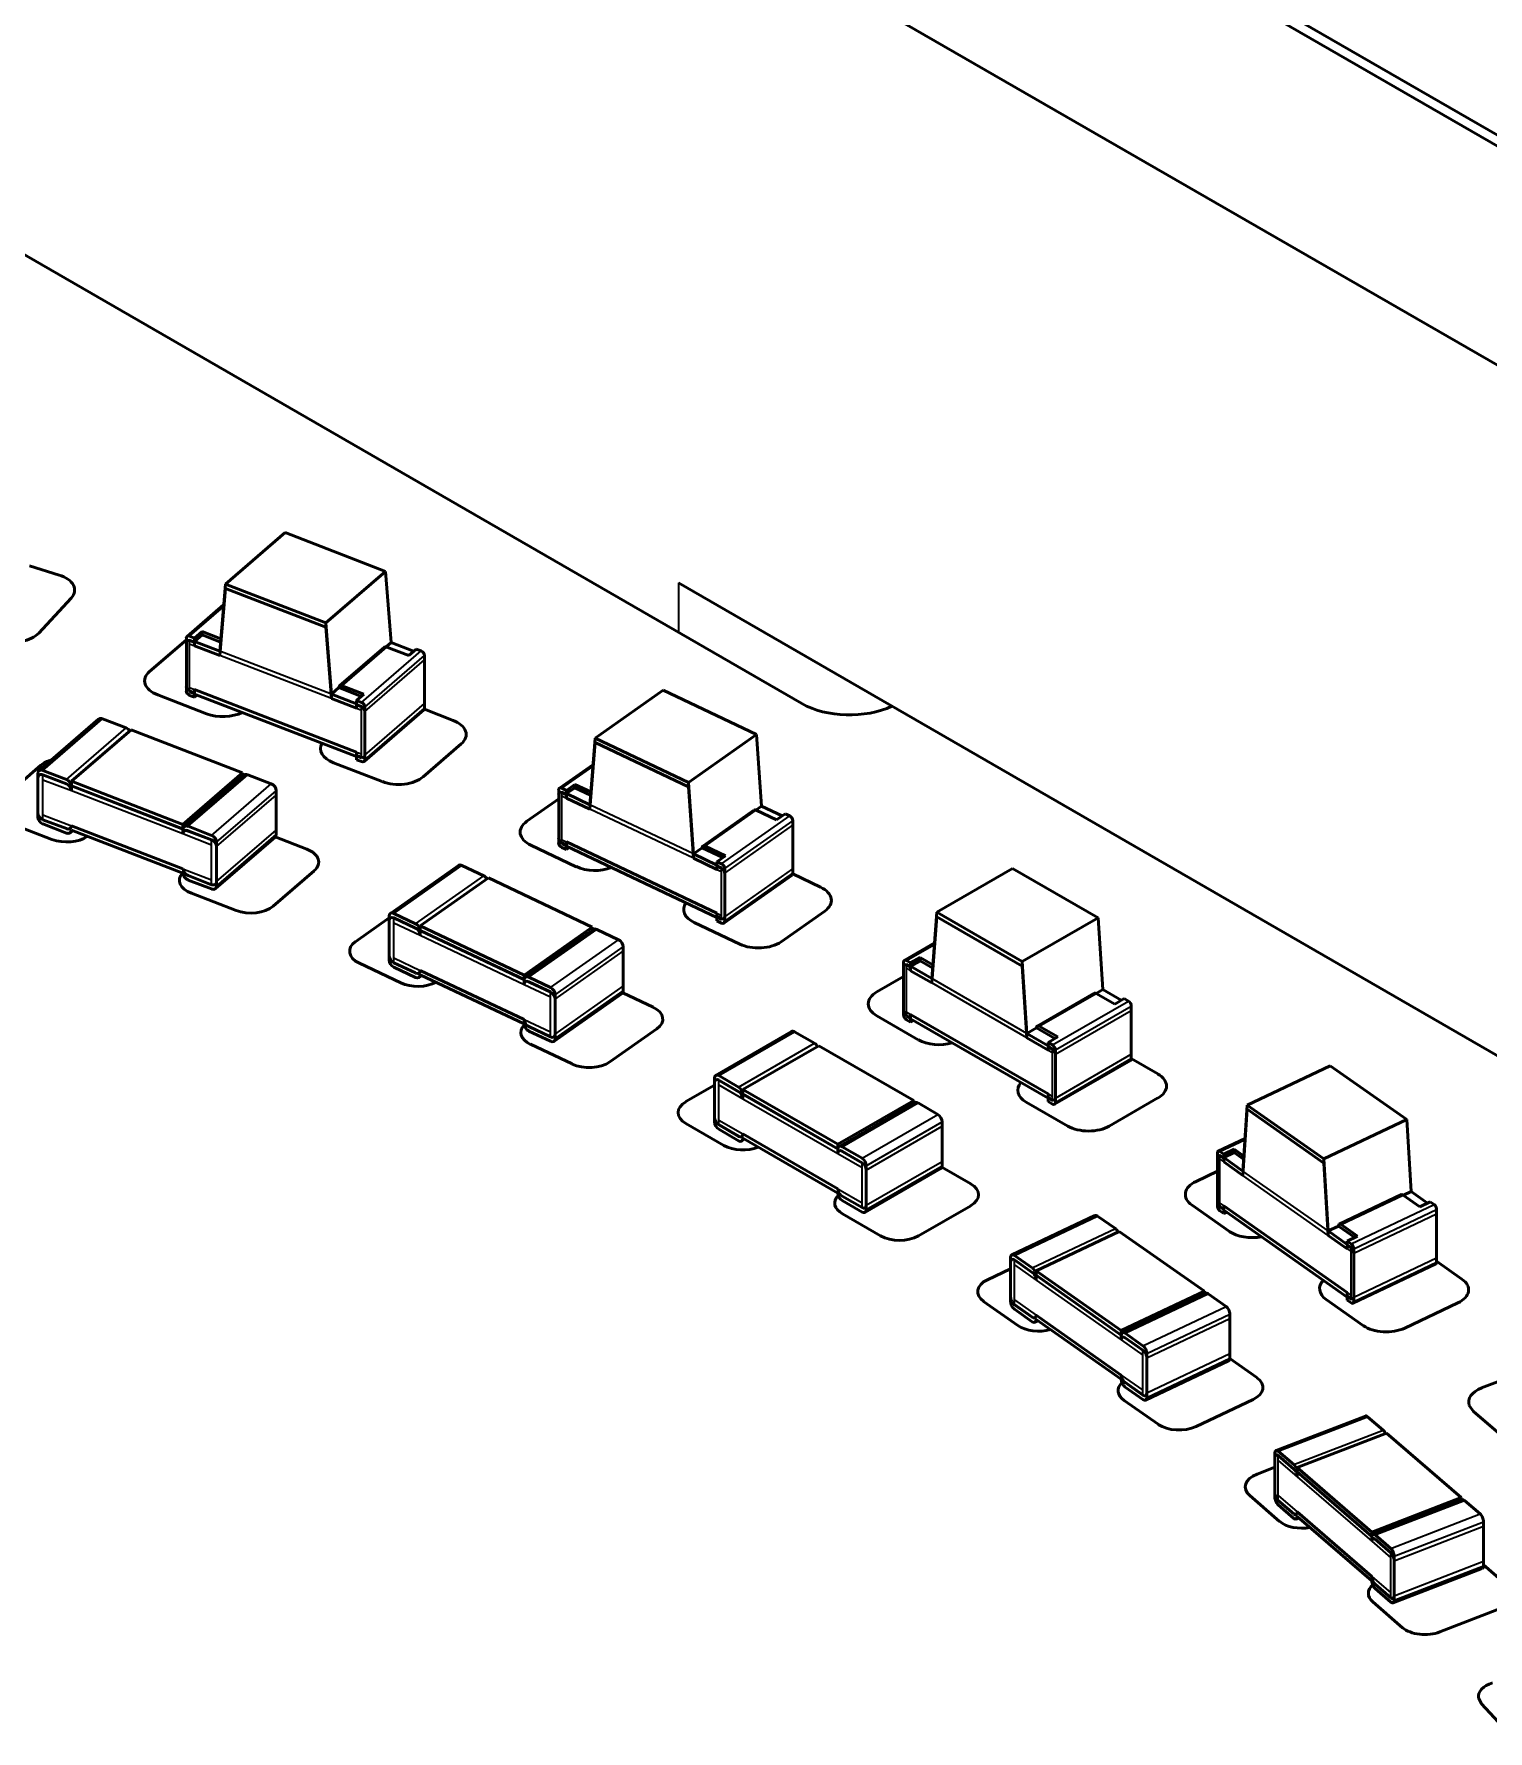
# Model space of a CAD drawing. Header units: inches. Extents: x -24.6 to 49, y -43 to 20.8.
# Drawn here: x 18.739 to 20.018, y 12.952 to 14.445 of the extents above; entities that cross this region are included whole.
import ezdxf

# ---------------------------------------------------------------- set-up
doc = ezdxf.new("R2010")
doc.units = ezdxf.units.IN
doc.header["$MEASUREMENT"] = 0
doc.layers.add('Visible (ANSI)', color=7, linetype='Continuous', lineweight=50)
doc.layers.add('Visible Narrow (ANSI)', color=7, linetype='Continuous', lineweight=35)

msp = doc.modelspace()

# ---------------------------------------------------------------- linework, layer by layer
at = {"layer": 'Visible (ANSI)'}
for p, q in [((18.5128, 15.2302), (21.1018, 13.7354)), ((21.1018, 13.7258), (18.5128, 15.2206)), ((21.1018, 13.5329), (18.5128, 15.0277)), ((18.4896, 14.3901), (19.4147, 13.856)), ((18.9599, 14.0064), (18.9074, 13.961)), ((18.9599, 14.0064), (19.0483, 13.9723)), ((18.7351, 13.9771), (18.7612, 13.969)), ((19.0483, 13.9723), (18.9958, 13.9269)), ((19.0483, 13.9723), (19.0532, 13.9097)), ((18.9025, 13.9022), (18.9074, 13.961)), ((18.9025, 13.8983), (18.9074, 13.9572)), ((18.9074, 13.961), (18.9958, 13.9269)), ((18.9074, 13.9572), (18.9958, 13.9231)), ((19.3062, 13.9621), (20.3084, 13.3834)), ((18.7718, 13.9488), (18.7432, 13.918)), ((18.8737, 13.9151), (18.9059, 13.9429)), ((18.9958, 13.9269), (19.0007, 13.8643)), ((18.9958, 13.9231), (19.0007, 13.8604)), ((18.8408, 13.8843), (18.8731, 13.9122)), ((18.8731, 13.8711), (18.8731, 13.9135)), ((18.8731, 13.8673), (18.8731, 13.9097)), ((18.876, 13.9153), (18.8804, 13.9136)), ((18.876, 13.9114), (18.8804, 13.9097)), ((18.887, 13.9193), (18.8804, 13.9136)), ((18.8804, 13.9107), (18.887, 13.9164)), ((18.8804, 13.9107), (18.8804, 13.9136)), ((18.8804, 13.9107), (18.9025, 13.9022)), ((18.8804, 13.9068), (18.8804, 13.9097)), ((18.8804, 13.9068), (18.9025, 13.8983)), ((18.887, 13.9193), (18.887, 13.9164)), ((18.9034, 13.9129), (18.887, 13.9193)), ((18.887, 13.9164), (18.9032, 13.9101)), ((19.0079, 13.8715), (19.0473, 13.9055)), ((19.0532, 13.9097), (19.0489, 13.9059)), ((19.0496, 13.9057), (19.0688, 13.8984)), ((19.0532, 13.9097), (19.073, 13.902)), ((19.0688, 13.8984), (19.0753, 13.904)), ((19.0753, 13.904), (19.0797, 13.9023)), ((19.0827, 13.8559), (19.0827, 13.8983)), ((19.0827, 13.852), (19.0827, 13.8944)), ((18.8908, 13.847), (18.8479, 13.8636)), ((18.876, 13.8671), (18.8804, 13.8654)), ((18.876, 13.8632), (18.8804, 13.8615)), ((18.8804, 13.8683), (19.0228, 13.8133)), ((18.8804, 13.8654), (18.8804, 13.8683)), ((18.8804, 13.8644), (19.0228, 13.8095)), ((18.8804, 13.8615), (18.8804, 13.8644)), ((18.8827, 13.8635), (18.8804, 13.8615)), ((19.0073, 13.87), (19.0007, 13.8643)), ((19.0007, 13.8643), (19.0228, 13.8558)), ((19.0007, 13.8604), (19.0228, 13.8519)), ((19.0073, 13.87), (19.0271, 13.8623)), ((19.0294, 13.8643), (19.0102, 13.8717)), ((19.0228, 13.8587), (19.0294, 13.8643)), ((19.2926, 13.8677), (19.2327, 13.8255)), ((19.2926, 13.8677), (19.3748, 13.8288)), ((19.0228, 13.8587), (19.0272, 13.857)), ((19.0228, 13.8587), (19.0228, 13.8558)), ((19.0228, 13.8548), (19.0272, 13.8531)), ((19.0228, 13.8548), (19.0228, 13.8519)), ((19.0296, 13.8051), (19.082, 13.8505)), ((19.0302, 13.8105), (19.0302, 13.8529)), ((19.0302, 13.8066), (19.0302, 13.8491)), ((19.0825, 13.851), (19.1079, 13.8412)), ((18.7434, 13.7969), (18.7959, 13.8423)), ((18.7719, 13.7876), (18.8244, 13.8329)), ((18.7994, 13.8426), (18.82, 13.8346)), ((18.8244, 13.8329), (18.9226, 13.795)), ((19.115, 13.8205), (19.0814, 13.7915)), ((19.2281, 13.7669), (19.2327, 13.8255)), ((19.2281, 13.7631), (19.2327, 13.8217)), ((19.2327, 13.8255), (19.3148, 13.7866)), ((19.2327, 13.8217), (19.3148, 13.7827)), ((19.3748, 13.8288), (19.3148, 13.7866)), ((19.3748, 13.8288), (19.3793, 13.7658)), ((18.7089, 13.7705), (18.745, 13.8017)), ((19.0455, 13.7873), (19.0026, 13.8039)), ((19.0228, 13.8133), (19.0228, 13.8104)), ((19.0228, 13.8104), (19.0272, 13.8087)), ((19.0228, 13.8095), (19.0228, 13.8066)), ((19.0228, 13.8066), (19.0272, 13.8049)), ((19.2014, 13.7815), (19.2308, 13.8022)), ((18.7425, 13.7599), (18.7425, 13.7946)), ((18.7425, 13.756), (18.7425, 13.7907)), ((18.7469, 13.7972), (18.7675, 13.7893)), ((18.7469, 13.7934), (18.7675, 13.7854)), ((18.7719, 13.7876), (18.8701, 13.7497)), ((18.7719, 13.7832), (18.7719, 13.7876)), ((18.8701, 13.7497), (18.9226, 13.795)), ((18.8711, 13.7477), (18.9236, 13.793)), ((18.9226, 13.7922), (18.9226, 13.795)), ((18.9271, 13.7933), (18.9477, 13.7854)), ((19.3148, 13.7866), (19.3194, 13.7237)), ((18.7719, 13.7837), (18.8701, 13.7458)), ((18.7719, 13.7794), (18.7719, 13.7837)), ((18.9521, 13.7446), (18.9521, 13.7793)), ((18.9521, 13.7408), (18.9521, 13.7755)), ((19.1727, 13.7524), (19.2007, 13.7721)), ((19.2007, 13.7375), (19.2007, 13.7799)), ((19.2007, 13.7336), (19.2007, 13.7761)), ((19.2034, 13.7815), (19.2075, 13.7796)), ((19.2034, 13.7777), (19.2075, 13.7757)), ((19.215, 13.7848), (19.2075, 13.7796)), ((19.2075, 13.7767), (19.215, 13.7819)), ((19.2075, 13.7767), (19.2075, 13.7796)), ((19.2075, 13.7767), (19.2281, 13.7669)), ((19.2075, 13.7728), (19.2075, 13.7757)), ((19.2075, 13.7728), (19.2281, 13.7631)), ((19.215, 13.7848), (19.215, 13.7819)), ((19.229, 13.7782), (19.215, 13.7848)), ((19.215, 13.7819), (19.2288, 13.7754)), ((19.3148, 13.7827), (19.3194, 13.7198)), ((19.3276, 13.7305), (19.3725, 13.7622)), ((19.3793, 13.7658), (19.3743, 13.7623)), ((19.3746, 13.7622), (19.3924, 13.7537)), ((19.3793, 13.7658), (19.3974, 13.7573)), ((19.3924, 13.7537), (19.3999, 13.759)), ((19.3999, 13.759), (19.404, 13.7571)), ((18.7547, 13.7365), (18.7155, 13.7516)), ((18.7469, 13.7538), (18.7675, 13.7459)), ((18.7469, 13.75), (18.7675, 13.742)), ((18.771, 13.7423), (18.7731, 13.7442)), ((18.7719, 13.7485), (18.8701, 13.7106)), ((18.7719, 13.7447), (18.8701, 13.7068)), ((18.8701, 13.7453), (18.8701, 13.7497)), ((18.8701, 13.7458), (18.8702, 13.7459)), ((18.8701, 13.7415), (18.8701, 13.7458)), ((18.8746, 13.748), (18.8952, 13.74)), ((18.8746, 13.7441), (18.8952, 13.7362)), ((19.4067, 13.7104), (19.4067, 13.7529)), ((19.4067, 13.7066), (19.4067, 13.749)), ((18.8987, 13.6931), (18.9512, 13.7384)), ((18.8996, 13.6993), (18.8996, 13.734)), ((18.8996, 13.6954), (18.8996, 13.7301)), ((18.9513, 13.7386), (18.9791, 13.7278)), ((19.2162, 13.7124), (19.1762, 13.7314)), ((19.2034, 13.7333), (19.2075, 13.7313)), ((19.2034, 13.7294), (19.2075, 13.7275)), ((19.2075, 13.7342), (19.3399, 13.6715)), ((19.2075, 13.7313), (19.2075, 13.7342)), ((19.2075, 13.7304), (19.3399, 13.6677)), ((19.2075, 13.7275), (19.2075, 13.7304)), ((19.21, 13.7292), (19.2075, 13.7275)), ((19.3269, 13.7289), (19.3194, 13.7237)), ((19.3269, 13.7289), (19.345, 13.7204)), ((19.3474, 13.7221), (19.3296, 13.7305)), ((19.0526, 13.6713), (19.1125, 13.7135)), ((19.1156, 13.7135), (19.1347, 13.7044)), ((19.3194, 13.7237), (19.3399, 13.7139)), ((19.3194, 13.7198), (19.3399, 13.7101)), ((19.3399, 13.7168), (19.3474, 13.7221)), ((19.3399, 13.7168), (19.344, 13.7149)), ((19.3399, 13.7168), (19.3399, 13.7139)), ((19.3399, 13.713), (19.344, 13.711)), ((19.3399, 13.713), (19.3399, 13.7101)), ((19.3468, 13.6683), (19.3468, 13.7107)), ((19.6001, 13.7108), (19.5333, 13.6723)), ((19.6001, 13.7108), (19.6753, 13.6674)), ((18.8746, 13.7046), (18.8952, 13.6966)), ((18.8746, 13.7007), (18.8952, 13.6928)), ((18.9856, 13.7089), (18.9495, 13.6777)), ((19.0789, 13.6603), (19.1388, 13.7025)), ((19.1388, 13.7025), (19.2301, 13.6592)), ((19.3461, 13.6628), (19.406, 13.705)), ((19.3468, 13.6644), (19.3468, 13.7068)), ((19.4067, 13.706), (19.4312, 13.6944)), ((18.9168, 13.674), (18.8775, 13.6891)), ((19.0221, 13.6467), (19.0515, 13.6674)), ((19.0515, 13.6342), (19.0515, 13.6689)), ((19.0556, 13.6713), (19.0748, 13.6622)), ((19.0556, 13.6675), (19.0748, 13.6584)), ((19.3399, 13.6715), (19.3399, 13.6686)), ((19.3399, 13.6686), (19.344, 13.6667)), ((19.3399, 13.6677), (19.3399, 13.6648)), ((19.4348, 13.6734), (19.3964, 13.6464)), ((19.5291, 13.6139), (19.5333, 13.6723)), ((19.5291, 13.6101), (19.5333, 13.6684)), ((19.5333, 13.6723), (19.6085, 13.6289)), ((19.5333, 13.6684), (19.6085, 13.625)), ((19.6753, 13.6674), (19.6085, 13.6289)), ((19.6753, 13.6674), (19.6795, 13.6043)), ((19.0515, 13.6304), (19.0515, 13.6651)), ((19.0789, 13.6603), (19.1702, 13.617)), ((19.0789, 13.656), (19.0789, 13.6603)), ((19.0789, 13.6564), (19.1702, 13.6132)), ((19.0789, 13.6521), (19.0789, 13.6564)), ((19.1702, 13.617), (19.2301, 13.6592)), ((19.1712, 13.6151), (19.2312, 13.6573)), ((19.2301, 13.6565), (19.2301, 13.6592)), ((19.2342, 13.6573), (19.2534, 13.6482)), ((19.36, 13.6443), (19.32, 13.6632)), ((19.3399, 13.6648), (19.344, 13.6628)), ((19.2575, 13.6072), (19.2575, 13.6419)), ((19.2575, 13.6033), (19.2575, 13.638)), ((19.5048, 13.63), (19.5314, 13.6453)), ((19.0619, 13.6102), (19.0253, 13.6275)), ((19.0556, 13.6279), (19.0748, 13.6189)), ((19.0556, 13.6241), (19.0748, 13.615)), ((19.0789, 13.6212), (19.1702, 13.578)), ((19.5041, 13.586), (19.5041, 13.6284)), ((19.5041, 13.5821), (19.5041, 13.6245)), ((19.5066, 13.6298), (19.5103, 13.6277)), ((19.5066, 13.626), (19.5103, 13.6238)), ((19.5187, 13.6325), (19.5103, 13.6277)), ((19.5103, 13.6248), (19.5187, 13.6296)), ((19.5103, 13.6248), (19.5103, 13.6277)), ((19.5103, 13.6248), (19.5291, 13.6139)), ((19.5103, 13.6209), (19.5103, 13.6238)), ((19.5103, 13.6209), (19.5291, 13.6101)), ((19.5187, 13.6325), (19.5187, 13.6296)), ((19.53, 13.626), (19.5187, 13.6325)), ((19.5187, 13.6296), (19.5298, 13.6232)), ((19.6085, 13.6289), (19.6126, 13.5657)), ((19.6085, 13.625), (19.6126, 13.5618)), ((19.0778, 13.615), (19.0803, 13.6167)), ((19.0789, 13.6174), (19.1702, 13.5741)), ((19.1702, 13.6127), (19.1702, 13.617)), ((19.1702, 13.6088), (19.1702, 13.6132)), ((19.1702, 13.6132), (19.1702, 13.6132)), ((19.1743, 13.6151), (19.1935, 13.606)), ((19.1743, 13.6112), (19.1935, 13.6022)), ((19.4806, 13.6023), (19.5041, 13.6158)), ((19.1965, 13.5587), (19.2565, 13.6009)), ((19.1976, 13.565), (19.1976, 13.5997)), ((19.1976, 13.5611), (19.1976, 13.5959)), ((19.257, 13.6015), (19.2837, 13.5889)), ((19.6217, 13.5721), (19.6718, 13.6011)), ((19.6795, 13.6043), (19.6736, 13.6009)), ((19.6736, 13.6009), (19.6899, 13.5915)), ((19.6795, 13.6043), (19.6957, 13.5949)), ((19.6899, 13.5915), (19.6983, 13.5963)), ((19.6983, 13.5963), (19.702, 13.5942)), ((19.5171, 13.5601), (19.4806, 13.5812)), ((19.5066, 13.5816), (19.5103, 13.5794)), ((19.5066, 13.5778), (19.5103, 13.5756)), ((19.5103, 13.5823), (19.6314, 13.5124)), ((19.5103, 13.5794), (19.5103, 13.5823)), ((19.5103, 13.5785), (19.6314, 13.5086)), ((19.5103, 13.5756), (19.5103, 13.5785)), ((19.5128, 13.577), (19.5103, 13.5756)), ((19.7045, 13.5474), (19.7045, 13.5898)), ((19.7045, 13.5435), (19.7045, 13.586)), ((19.1743, 13.5717), (19.1935, 13.5626)), ((19.1743, 13.5678), (19.1935, 13.5588)), ((19.287, 13.5697), (19.2458, 13.5407)), ((19.3388, 13.5288), (19.4056, 13.5674)), ((19.4083, 13.5671), (19.4258, 13.557)), ((19.621, 13.5705), (19.6126, 13.5657)), ((19.6126, 13.5657), (19.6314, 13.5549)), ((19.6126, 13.5618), (19.6314, 13.551)), ((19.621, 13.5705), (19.6373, 13.5611)), ((19.6398, 13.5626), (19.6235, 13.572)), ((19.6314, 13.5577), (19.6398, 13.5626)), ((19.2125, 13.5388), (19.176, 13.5561)), ((19.3628, 13.5163), (19.4296, 13.5549)), ((19.4296, 13.5549), (19.5131, 13.5066)), ((19.6314, 13.5577), (19.6352, 13.5556)), ((19.6314, 13.5577), (19.6314, 13.5549)), ((19.6314, 13.5539), (19.6352, 13.5517)), ((19.6314, 13.5539), (19.6314, 13.551)), ((19.6377, 13.5088), (19.6377, 13.5512)), ((19.6377, 13.5049), (19.6377, 13.5474)), ((19.637, 13.5033), (19.7038, 13.5419)), ((19.7045, 13.5435), (19.728, 13.53)), ((19.8795, 13.5373), (19.8065, 13.5027)), ((19.8795, 13.5373), (19.947, 13.4899)), ((19.3127, 13.5057), (19.3377, 13.5201)), ((19.3377, 13.4917), (19.3377, 13.5264)), ((19.3377, 13.4878), (19.3377, 13.5225)), ((19.3415, 13.5286), (19.359, 13.5184)), ((19.3415, 13.5247), (19.359, 13.5146)), ((19.3628, 13.5163), (19.4463, 13.4681)), ((19.3628, 13.5119), (19.3628, 13.5163)), ((19.3628, 13.5124), (19.4463, 13.4642)), ((19.3628, 13.5081), (19.3628, 13.5124)), ((19.4463, 13.4681), (19.5131, 13.5066)), ((19.4474, 13.4662), (19.5142, 13.5047)), ((19.5131, 13.5041), (19.5131, 13.5066)), ((19.5169, 13.5045), (19.5344, 13.4943)), ((19.6487, 13.4842), (19.6121, 13.5052)), ((19.6314, 13.5124), (19.6314, 13.5095)), ((19.6314, 13.5095), (19.6352, 13.5074)), ((19.6314, 13.5086), (19.6314, 13.5057)), ((19.6314, 13.5057), (19.6352, 13.5035)), ((19.728, 13.5089), (19.6852, 13.4842)), ((19.8027, 13.4446), (19.8065, 13.5027)), ((19.8065, 13.5027), (19.8739, 13.4553)), ((19.5381, 13.4531), (19.5381, 13.4878)), ((19.8027, 13.4407), (19.8065, 13.4989)), ((19.8065, 13.4989), (19.8739, 13.4514)), ((19.947, 13.4899), (19.8739, 13.4553)), ((19.947, 13.4899), (19.9507, 13.4265)), ((19.3461, 13.4671), (19.3127, 13.4864)), ((19.3415, 13.4852), (19.359, 13.475)), ((19.3415, 13.4813), (19.359, 13.4712)), ((19.3617, 13.4709), (19.3643, 13.4725)), ((19.3628, 13.4772), (19.4463, 13.429)), ((19.3628, 13.4734), (19.4463, 13.4251)), ((19.5381, 13.4493), (19.5381, 13.484)), ((19.781, 13.462), (19.8046, 13.4732)), ((19.4463, 13.4637), (19.4463, 13.4681)), ((19.4463, 13.4599), (19.4463, 13.4642)), ((19.4463, 13.4642), (19.4463, 13.4642)), ((19.45, 13.4659), (19.4676, 13.4558)), ((19.45, 13.462), (19.4676, 13.4519)), ((19.7803, 13.418), (19.7803, 13.4604)), ((19.7803, 13.4141), (19.7803, 13.4566)), ((19.7825, 13.4617), (19.7859, 13.4594)), ((19.7825, 13.4579), (19.7859, 13.4555)), ((19.795, 13.4637), (19.7859, 13.4594)), ((19.7859, 13.4565), (19.795, 13.4608)), ((19.7859, 13.4565), (19.7859, 13.4594)), ((19.795, 13.4637), (19.795, 13.4608)), ((19.8036, 13.4577), (19.795, 13.4637)), ((19.795, 13.4608), (19.8034, 13.4549)), ((19.4702, 13.4082), (19.537, 13.4468)), ((19.4713, 13.4145), (19.4713, 13.4493)), ((19.4713, 13.4107), (19.4713, 13.4454)), ((19.5379, 13.4479), (19.5632, 13.4333)), ((19.7616, 13.4355), (19.7803, 13.4444)), ((19.7859, 13.4565), (19.8027, 13.4446)), ((19.7859, 13.4526), (19.7859, 13.4555)), ((19.7859, 13.4526), (19.8027, 13.4407)), ((19.8739, 13.4553), (19.8777, 13.3919)), ((19.8739, 13.4514), (19.8777, 13.388)), ((19.45, 13.4225), (19.4676, 13.4124)), ((19.45, 13.4186), (19.4676, 13.4085)), ((19.5632, 13.4141), (19.5173, 13.3875)), ((19.7908, 13.3915), (19.758, 13.4145)), ((19.7825, 13.4135), (19.7859, 13.4111)), ((19.7859, 13.414), (19.8945, 13.3376)), ((19.7859, 13.4111), (19.7859, 13.414)), ((19.8875, 13.3978), (19.9423, 13.4238)), ((19.9438, 13.4235), (19.9584, 13.4132)), ((19.9507, 13.4265), (19.944, 13.4233)), ((19.9507, 13.4265), (19.9651, 13.4164)), ((19.9584, 13.4132), (19.9676, 13.4175)), ((19.9676, 13.4175), (19.9709, 13.4152)), ((19.4839, 13.3875), (19.4505, 13.4068)), ((19.5994, 13.3708), (19.6725, 13.4054)), ((19.6747, 13.4049), (19.6905, 13.3939)), ((19.7825, 13.4097), (19.7859, 13.4073)), ((19.7859, 13.4102), (19.8945, 13.3337)), ((19.7859, 13.4073), (19.7859, 13.4102)), ((19.7883, 13.4084), (19.7859, 13.4073)), ((19.9037, 13.3873), (19.8891, 13.3975)), ((19.9732, 13.3683), (19.9732, 13.4107)), ((19.9732, 13.3644), (19.9732, 13.4068)), ((19.6208, 13.3569), (19.6939, 13.3915)), ((19.6939, 13.3915), (19.7688, 13.3388)), ((19.8868, 13.3962), (19.8777, 13.3919)), ((19.8777, 13.3919), (19.8945, 13.38)), ((19.8777, 13.388), (19.8945, 13.3762)), ((19.8868, 13.3962), (19.9012, 13.3861)), ((19.8945, 13.3829), (19.9037, 13.3873)), ((19.8945, 13.3829), (19.8979, 13.3806)), ((19.8945, 13.3829), (19.8945, 13.38)), ((19.5983, 13.3336), (19.5983, 13.3684)), ((19.6017, 13.3703), (19.6174, 13.3593)), ((19.8945, 13.3791), (19.8979, 13.3767)), ((19.8945, 13.3791), (19.8945, 13.3762)), ((19.9002, 13.3336), (19.9002, 13.3761)), ((19.9002, 13.3298), (19.9002, 13.3722)), ((19.5779, 13.3489), (19.5983, 13.3586)), ((19.5983, 13.3298), (19.5983, 13.3645)), ((19.6017, 13.3665), (19.6174, 13.3554)), ((19.6208, 13.3569), (19.6957, 13.3042)), ((19.6208, 13.3525), (19.6208, 13.3569)), ((19.6208, 13.353), (19.6957, 13.3003)), ((19.6208, 13.3487), (19.6208, 13.353)), ((19.8994, 13.3282), (19.9725, 13.3628)), ((19.9732, 13.3652), (19.9955, 13.3495)), ((19.6957, 13.3042), (19.7688, 13.3388)), ((19.7688, 13.3363), (19.7688, 13.3388)), ((19.8945, 13.3376), (19.8945, 13.3347)), ((19.6046, 13.3086), (19.5746, 13.3297)), ((19.6017, 13.3269), (19.6174, 13.3159)), ((19.6017, 13.3231), (19.6174, 13.312)), ((19.6968, 13.3023), (19.7699, 13.3369)), ((19.7722, 13.3364), (19.7879, 13.3253)), ((19.9088, 13.3084), (19.876, 13.3315)), ((19.8945, 13.3347), (19.8979, 13.3323)), ((19.8945, 13.3337), (19.8945, 13.3309)), ((19.8945, 13.3309), (19.8979, 13.3285)), ((19.9919, 13.3285), (19.9451, 13.3064)), ((19.6197, 13.3115), (19.6224, 13.3128)), ((19.6208, 13.3178), (19.6957, 13.2651)), ((19.6208, 13.314), (19.6957, 13.2613)), ((19.7913, 13.2839), (19.7913, 13.3186)), ((19.7913, 13.28), (19.7913, 13.3148)), ((19.6957, 13.2998), (19.6957, 13.3042)), ((19.6957, 13.296), (19.6957, 13.3003)), ((19.6957, 13.3003), (19.6958, 13.3003)), ((19.6991, 13.3018), (19.7148, 13.2907)), ((19.6991, 13.2979), (19.7148, 13.2869)), ((19.7171, 13.243), (19.7902, 13.2776)), ((19.7182, 13.2493), (19.7182, 13.284)), ((19.7182, 13.2454), (19.7182, 13.2802)), ((19.7912, 13.2795), (19.815, 13.2628)), ((19.6991, 13.2584), (19.7148, 13.2473)), ((19.6991, 13.2545), (19.7148, 13.2435)), ((20.0128, 13.2537), (20.0266, 13.259)), ((19.7282, 13.2217), (19.6983, 13.2427)), ((19.8117, 13.2436), (19.7615, 13.2198)), ((20.0057, 13.233), (20.0019, 13.2383)), ((20.0344, 13.2082), (20.0057, 13.233)), ((19.8319, 13.1987), (19.9105, 13.229)), ((19.9124, 13.2284), (19.9262, 13.2165)), ((19.8506, 13.1836), (19.9291, 13.214)), ((19.9291, 13.214), (19.9947, 13.1573)), ((19.8309, 13.1616), (19.8309, 13.1963)), ((19.8309, 13.1577), (19.8309, 13.1925)), ((19.8338, 13.1981), (19.8476, 13.1862)), ((19.8338, 13.1942), (19.8476, 13.1823)), ((19.8153, 13.1779), (19.8309, 13.1839)), ((19.8506, 13.1836), (19.9162, 13.1269)), ((19.8506, 13.1793), (19.8506, 13.1836)), ((19.8506, 13.1798), (19.9162, 13.1231)), ((19.8506, 13.1754), (19.8506, 13.1798)), ((19.835, 13.1363), (19.8087, 13.159)), ((19.8338, 13.1547), (19.8476, 13.1428)), ((19.8338, 13.1509), (19.8476, 13.1389)), ((19.8506, 13.1446), (19.9162, 13.0879)), ((19.9162, 13.1269), (19.9947, 13.1573)), ((19.9172, 13.125), (19.9958, 13.1553)), ((19.9947, 13.1549), (19.9947, 13.1573)), ((19.9977, 13.1547), (20.0115, 13.1428)), ((19.8495, 13.1383), (19.8522, 13.1393)), ((19.8506, 13.1407), (19.9162, 13.084)), ((20.0144, 13.1012), (20.0144, 13.1359)), ((20.0144, 13.0973), (20.0144, 13.132)), ((19.9162, 13.1226), (19.9162, 13.1269)), ((19.9162, 13.1188), (19.9162, 13.1231)), ((19.9162, 13.1231), (19.9162, 13.1231)), ((19.9191, 13.1244), (19.9329, 13.1125)), ((19.9191, 13.1205), (19.9329, 13.1086)), ((19.9359, 13.0709), (19.9359, 13.1056)), ((19.9359, 13.067), (19.9359, 13.1017)), ((19.9348, 13.0646), (20.0134, 13.0949)), ((20.0144, 13.0979), (20.0366, 13.0787)), ((19.9191, 13.081), (19.9329, 13.0691)), ((19.9191, 13.0771), (19.9329, 13.0652)), ((19.9433, 13.0427), (19.917, 13.0654)), ((20.03, 13.0598), (19.976, 13.039)), ((20.0127, 12.9758), (20.0101, 12.9809)), ((20.035, 12.9518), (20.0127, 12.9758))]:
    msp.add_line(p, q, dxfattribs=at)
for centre, major_axis, ratio, start_param, end_param in [((18.749, 13.9559), (0.0258, 0), 0.57735, 5.792311, 7.363116), ((18.7205, 13.925), (-0.0258, 0), 0.57735, 1.07992, 2.650722), ((18.876, 13.9124), (-0.00232, 0.00268), 0.678892, 5.378346, 6.949143), ((18.876, 13.9085), (-0.00232, 0.00268), 0.678892, 5.378346, 6.949143), ((19.0496, 13.9028), (-0.00232, 0.00268), 0.678892, 5.378346, 6.283185), ((19.0797, 13.8994), (-0.00232, 0.00268), 0.678892, 3.80755, 5.378346), ((18.8622, 13.876), (-0.0258, 0), 0.57735, 5.694129, 7.26494), ((18.876, 13.87), (0.00232, -0.00268), 0.678892, 3.80755, 5.378346), ((18.876, 13.8661), (0.00232, -0.00268), 0.678892, 3.80755, 5.378346), ((19.0102, 13.8688), (-0.00232, 0.00268), 0.678892, 5.378346, 6.949143), ((18.9052, 13.8594), (-0.0258, 0), 0.57735, 0.98174, 2.295756), ((19.0272, 13.8541), (-0.00232, 0.00268), 0.678892, 3.80755, 5.378346), ((19.0272, 13.8502), (-0.00232, 0.00268), 0.678892, 3.80755, 5.378346), ((19.0797, 13.8531), (0.00232, -0.00268), 0.678892, 0, 0.665957), ((19.4565, 13.8801), (0.0591, 0), 0.57735, 3.926993, 5.397656), ((18.7994, 13.8383), (-0.00347, 0.00402), 0.678892, 5.378346, 6.283185), ((18.82, 13.8303), (-0.00347, 0.00402), 0.678892, 4.543068, 5.378346), ((19.0935, 13.8288), (0.0258, 0), 0.57735, 5.694129, 7.26494), ((19.0169, 13.8163), (-0.0258, 0), 0.57735, 5.950933, 7.26494), ((18.7647, 13.7941), (0.0236, 0), 0.57735, 2.019164, 2.552535), ((19.0272, 13.8116), (0.00232, -0.00268), 0.678892, 5.378346, 6.949143), ((19.0272, 13.8078), (0.00232, -0.00268), 0.678892, 5.378346, 6.949143), ((18.7469, 13.7929), (-0.00347, 0.00402), 0.678892, 5.378346, 6.949143), ((18.7469, 13.789), (-0.00347, 0.00402), 0.678892, 5.378346, 6.949143), ((18.7675, 13.7849), (-0.00347, 0.00402), 0.678892, 3.80755, 5.378346), ((18.7675, 13.7811), (-0.00347, 0.00402), 0.678892, 3.80755, 5.378346), ((18.9271, 13.789), (-0.00347, 0.00402), 0.678892, 5.378346, 6.283185), ((18.9477, 13.781), (-0.00347, 0.00402), 0.678892, 3.80755, 5.378346), ((19.0599, 13.7997), (-0.0258, 0), 0.57735, 0.98174, 2.552556), ((19.2034, 13.7786), (-0.00204, 0.0029), 0.63116, 5.443637, 7.014433), ((19.2034, 13.7748), (-0.00204, 0.0029), 0.63116, 5.443637, 7.014433), ((18.7469, 13.7582), (0.00347, -0.00402), 0.678892, 3.80755, 5.378346), ((18.7469, 13.7543), (0.00347, -0.00402), 0.678892, 3.80755, 5.378346), ((19.3746, 13.7593), (-0.00204, 0.0029), 0.63116, 5.443637, 6.283185), ((19.404, 13.7542), (-0.00204, 0.0029), 0.63116, 3.872841, 5.443637), ((18.7675, 13.7502), (0.00347, -0.00402), 0.678892, 5.378346, 6.949143), ((18.7675, 13.7464), (0.00347, -0.00402), 0.678892, 5.378346, 6.949143), ((18.8746, 13.7436), (-0.00347, 0.00402), 0.678892, 5.378346, 6.949143), ((18.8746, 13.7398), (-0.00347, 0.00402), 0.678892, 5.378346, 6.949143), ((18.9477, 13.7425), (0.00347, -0.00402), 0.678892, 0, 0.665957), ((19.1926, 13.7429), (-0.0258, 0), 0.57735, 5.595951, 7.166768), ((18.7679, 13.7478), (-0.0236, 0), 0.57735, 0.981756, 2.456536), ((18.8952, 13.7357), (-0.00347, 0.00402), 0.678892, 3.80755, 5.378346), ((18.8952, 13.7318), (-0.00347, 0.00402), 0.678892, 3.80755, 5.378346), ((18.966, 13.7165), (0.0236, 0), 0.57735, 5.694135, 7.264934), ((19.2034, 13.7362), (0.00204, -0.0029), 0.63116, 3.872841, 5.443637), ((19.2034, 13.7323), (0.00204, -0.0029), 0.63116, 3.872841, 5.443637), ((19.3296, 13.7276), (-0.00204, 0.0029), 0.63116, 5.443637, 7.014433), ((18.8746, 13.7089), (0.00347, -0.00402), 0.678892, 3.80755, 5.378346), ((19.1156, 13.7092), (-0.00306, 0.00435), 0.63116, 5.443637, 6.283185), ((19.2326, 13.724), (-0.0258, 0), 0.57735, 0.883562, 2.168152), ((19.344, 13.712), (-0.00204, 0.0029), 0.63116, 3.872841, 5.443637), ((19.344, 13.7081), (-0.00204, 0.0029), 0.63116, 3.872841, 5.443637), ((18.8906, 13.7004), (-0.0236, 0), 0.57735, 5.790141, 7.264934), ((18.8746, 13.7051), (0.00347, -0.00402), 0.678892, 3.80755, 5.378346), ((18.8952, 13.701), (0.00347, -0.00402), 0.678892, 5.378346, 6.949143), ((19.1347, 13.7001), (-0.00306, 0.00435), 0.63116, 4.635772, 5.443637), ((19.404, 13.7079), (0.00204, -0.0029), 0.63116, 0, 0.731248), ((18.8952, 13.6971), (0.00347, -0.00402), 0.678892, 5.378346, 6.949143), ((19.3364, 13.6748), (-0.0258, 0), 0.57735, 5.882172, 7.166768), ((19.4148, 13.6828), (0.0258, 0), 0.57735, 5.595951, 7.166768), ((18.9299, 13.6853), (-0.0236, 0), 0.57735, 0.981756, 2.552535), ((19.0556, 13.667), (-0.00306, 0.00435), 0.63116, 5.443637, 7.014433), ((19.0556, 13.6631), (-0.00306, 0.00435), 0.63116, 5.443637, 7.014433), ((19.344, 13.6696), (0.00204, -0.0029), 0.63116, 5.443637, 7.014433), ((19.0748, 13.6579), (-0.00306, 0.00435), 0.63116, 3.872841, 5.443637), ((19.0748, 13.6541), (-0.00306, 0.00435), 0.63116, 3.872841, 5.443637), ((19.2342, 13.6529), (-0.00306, 0.00435), 0.63116, 5.443637, 6.283185), ((19.344, 13.6657), (0.00204, -0.0029), 0.63116, 5.443637, 7.014433), ((19.0403, 13.638), (-0.0236, 0), 0.57735, 5.595964, 7.166757), ((19.2534, 13.6438), (-0.00306, 0.00435), 0.63116, 3.872841, 5.443637), ((19.3764, 13.6558), (-0.0258, 0), 0.57735, 0.883562, 2.454379), ((19.0556, 13.6323), (0.00306, -0.00435), 0.63116, 3.872841, 5.443637), ((19.0556, 13.6284), (0.00306, -0.00435), 0.63116, 3.872841, 5.443637), ((19.0748, 13.6232), (0.00306, -0.00435), 0.63116, 5.443637, 7.014433), ((19.5066, 13.6269), (-0.00177, 0.00307), 0.57735, 5.497787, 7.068583), ((19.5066, 13.6231), (-0.00177, 0.00307), 0.57735, 5.497787, 7.068583), ((19.0768, 13.6207), (-0.0236, 0), 0.57735, 0.883578, 2.320905), ((19.0748, 13.6193), (0.00306, -0.00435), 0.63116, 5.443637, 7.014433), ((19.1743, 13.6108), (-0.00306, 0.00435), 0.63116, 5.443637, 7.014433), ((19.1743, 13.6069), (-0.00306, 0.00435), 0.63116, 5.443637, 7.014433), ((19.1935, 13.6017), (-0.00306, 0.00435), 0.63116, 3.872841, 5.443637), ((19.1935, 13.5978), (-0.00306, 0.00435), 0.63116, 3.872841, 5.443637), ((19.2534, 13.6053), (0.00306, -0.00435), 0.63116, 0, 0.731248), ((19.4989, 13.5917), (-0.0258, 0), 0.57735, 5.497781, 7.06859), ((19.6736, 13.598), (-0.00177, 0.00307), 0.57735, 5.497787, 6.283185), ((19.702, 13.5913), (-0.00177, 0.00307), 0.57735, 3.926991, 5.497787), ((19.1743, 13.576), (0.00306, -0.00435), 0.63116, 3.872841, 5.443637), ((19.2687, 13.5783), (0.0236, 0), 0.57735, 5.595964, 7.166757), ((19.5066, 13.5845), (0.00177, -0.00307), 0.57735, 3.926991, 5.497787), ((19.5066, 13.5807), (0.00177, -0.00307), 0.57735, 3.926991, 5.497787), ((19.191, 13.5666), (-0.0236, 0), 0.57735, 5.779924, 7.166757), ((19.1743, 13.5722), (0.00306, -0.00435), 0.63116, 3.872841, 5.443637), ((19.1935, 13.567), (0.00306, -0.00435), 0.63116, 5.443637, 7.014433), ((19.1935, 13.5631), (0.00306, -0.00435), 0.63116, 5.443637, 7.014433), ((19.4083, 13.5628), (-0.00266, 0.0046), 0.57735, 5.497787, 6.283185), ((19.6235, 13.5691), (-0.00177, 0.00307), 0.57735, 5.497787, 7.068583), ((19.4258, 13.5527), (-0.00266, 0.0046), 0.57735, 4.712389, 5.497787), ((19.5354, 13.5706), (-0.0258, 0), 0.57735, 0.785392, 2.036495), ((19.6352, 13.5527), (-0.00177, 0.00307), 0.57735, 3.926991, 5.497787), ((19.6352, 13.5488), (-0.00177, 0.00307), 0.57735, 3.926991, 5.497787), ((19.2275, 13.5493), (-0.0236, 0), 0.57735, 0.883578, 2.454359), ((19.702, 13.545), (0.00177, -0.00307), 0.57735, 0, 0.785398), ((19.3415, 13.5242), (-0.00266, 0.0046), 0.57735, 5.497787, 7.068583), ((19.3415, 13.5204), (-0.00266, 0.0046), 0.57735, 5.497787, 7.068583), ((19.359, 13.5141), (-0.00266, 0.0046), 0.57735, 3.926991, 5.497787), ((19.6304, 13.5158), (-0.0258, 0), 0.57735, 5.817487, 7.06859), ((19.7097, 13.5194), (0.0258, 0), 0.57735, 5.497781, 7.06859), ((19.3294, 13.496), (-0.0236, 0), 0.57735, 5.497793, 7.068577), ((19.359, 13.5102), (-0.00266, 0.0046), 0.57735, 3.926991, 5.497787), ((19.5169, 13.5001), (-0.00266, 0.0046), 0.57735, 5.497787, 6.283185), ((19.6352, 13.5103), (0.00177, -0.00307), 0.57735, 5.497787, 7.068583), ((19.6352, 13.5064), (0.00177, -0.00307), 0.57735, 5.497787, 7.068583), ((19.3415, 13.4895), (0.00266, -0.0046), 0.57735, 3.926991, 5.497787), ((19.3415, 13.4857), (0.00266, -0.0046), 0.57735, 3.926991, 5.497787), ((19.5344, 13.49), (-0.00266, 0.0046), 0.57735, 3.926991, 5.497787), ((19.359, 13.4794), (0.00266, -0.0046), 0.57735, 5.497787, 7.068583), ((19.359, 13.4755), (0.00266, -0.0046), 0.57735, 5.497787, 7.068583), ((19.6669, 13.4947), (-0.0258, 0), 0.57735, 0.785392, 2.356201), ((19.3628, 13.4767), (-0.0236, 0), 0.57735, 0.785404, 2.180284), ((19.45, 13.4615), (-0.00266, 0.0046), 0.57735, 5.497787, 7.068583), ((19.45, 13.4577), (-0.00266, 0.0046), 0.57735, 5.497787, 7.068583), ((19.7825, 13.4588), (-0.00152, 0.0032), 0.51798, 5.542284, 7.11308), ((19.7825, 13.455), (-0.00152, 0.0032), 0.51798, 5.542284, 7.11308), ((19.4676, 13.4514), (-0.00266, 0.0046), 0.57735, 3.926991, 5.497787), ((19.4676, 13.4476), (-0.00266, 0.0046), 0.57735, 3.926991, 5.497787), ((19.5344, 13.4514), (0.00266, -0.0046), 0.57735, 0, 0.785398), ((19.45, 13.4268), (0.00266, -0.0046), 0.57735, 3.926991, 5.497787), ((19.5465, 13.4237), (0.0236, 0), 0.57735, 5.497793, 7.068577), ((19.7779, 13.424), (-0.0258, 0), 0.57735, 5.399603, 6.97042), ((19.4672, 13.4165), (-0.0236, 0), 0.57735, 5.767748, 7.068577), ((19.45, 13.423), (0.00266, -0.0046), 0.57735, 3.926991, 5.497787), ((19.4676, 13.4167), (0.00266, -0.0046), 0.57735, 5.497787, 7.068583), ((19.7825, 13.4164), (0.00152, -0.0032), 0.51798, 3.971487, 5.542284), ((19.7825, 13.4125), (0.00152, -0.0032), 0.51798, 3.971487, 5.542284), ((19.9438, 13.4206), (-0.00152, 0.0032), 0.51798, 5.542284, 6.283185), ((19.9709, 13.4123), (-0.00152, 0.0032), 0.51798, 3.971487, 5.542284), ((19.4676, 13.4128), (0.00266, -0.0046), 0.57735, 5.497787, 7.068583), ((19.6747, 13.4006), (-0.00228, 0.0048), 0.51798, 5.542284, 6.283185), ((19.8891, 13.3946), (-0.00152, 0.0032), 0.51798, 5.542284, 7.11308), ((19.5006, 13.3972), (-0.0236, 0), 0.57735, 0.785404, 2.356188), ((19.6905, 13.3895), (-0.00228, 0.0048), 0.51798, 4.775337, 5.542284), ((19.8107, 13.4009), (-0.0258, 0), 0.57735, 0.687214, 1.900949), ((19.6017, 13.366), (-0.00228, 0.0048), 0.51798, 5.542284, 7.11308), ((19.6017, 13.3621), (-0.00228, 0.0048), 0.51798, 5.542284, 7.11308), ((19.8979, 13.3777), (-0.00152, 0.0032), 0.51798, 3.971487, 5.542284), ((19.8979, 13.3738), (-0.00152, 0.0032), 0.51798, 3.971487, 5.542284), ((19.6174, 13.3549), (-0.00228, 0.0048), 0.51798, 3.971487, 5.542284), ((19.6174, 13.3511), (-0.00228, 0.0048), 0.51798, 3.971487, 5.542284), ((19.9709, 13.366), (0.00152, -0.0032), 0.51798, 0, 0.829895), ((19.5929, 13.3384), (-0.0236, 0), 0.57735, 5.399622, 6.970403), ((19.7722, 13.3321), (-0.00228, 0.0048), 0.51798, 5.542284, 6.283185), ((19.896, 13.341), (-0.0258, 0), 0.57735, 5.75669, 6.97042), ((19.9755, 13.3401), (0.0258, 0), 0.57735, 5.399603, 6.97042), ((19.6017, 13.3313), (0.00228, -0.0048), 0.51798, 3.971487, 5.542284), ((19.6017, 13.3274), (0.00228, -0.0048), 0.51798, 3.971487, 5.542284), ((19.7879, 13.321), (-0.00228, 0.0048), 0.51798, 3.971487, 5.542284), ((19.8979, 13.3352), (0.00152, -0.0032), 0.51798, 5.542284, 7.11308), ((19.8979, 13.3314), (0.00152, -0.0032), 0.51798, 5.542284, 7.11308), ((19.6229, 13.3173), (-0.0236, 0), 0.57735, 0.687224, 2.034899), ((19.6174, 13.3202), (0.00228, -0.0048), 0.51798, 5.542284, 7.11308), ((19.6174, 13.3163), (0.00228, -0.0048), 0.51798, 5.542284, 7.11308), ((19.9287, 13.3179), (-0.0258, 0), 0.57735, 0.687214, 2.258031), ((19.6991, 13.2975), (-0.00228, 0.0048), 0.51798, 5.542284, 7.11308), ((19.6991, 13.2936), (-0.00228, 0.0048), 0.51798, 5.542284, 7.11308), ((19.7148, 13.2864), (-0.00228, 0.0048), 0.51798, 3.971487, 5.542284), ((19.7148, 13.2825), (-0.00228, 0.0048), 0.51798, 3.971487, 5.542284), ((19.7879, 13.2824), (0.00228, -0.0048), 0.51798, 0, 0.829895), ((19.6991, 13.2627), (0.00228, -0.0048), 0.51798, 3.971487, 5.542284), ((19.7967, 13.2541), (0.0236, 0), 0.57735, 5.399622, 6.970403), ((19.7165, 13.2514), (-0.0236, 0), 0.57735, 5.739282, 6.970403), ((19.6991, 13.2589), (0.00228, -0.0048), 0.51798, 3.971487, 5.542284), ((19.7148, 13.2517), (0.00228, -0.0048), 0.51798, 5.542284, 7.11308), ((20.0272, 13.2413), (-0.0258, 0), 0.57735, 5.301424, 6.47954), ((19.7148, 13.2478), (0.00228, -0.0048), 0.51798, 5.542284, 7.11308), ((19.7465, 13.2303), (-0.0236, 0), 0.57735, 0.687224, 2.258018), ((19.9124, 13.2241), (-0.00191, 0.00496), 0.453621, 5.578442, 6.283185), ((19.9262, 13.2122), (-0.00191, 0.00496), 0.453621, 4.826576, 5.578442), ((19.8338, 13.1938), (-0.00191, 0.00496), 0.453621, 5.578442, 7.149238), ((19.8338, 13.1899), (-0.00191, 0.00496), 0.453621, 5.578442, 7.149238), ((19.8284, 13.1666), (-0.0236, 0), 0.57735, 5.301447, 6.872225), ((19.8476, 13.1819), (-0.00191, 0.00496), 0.453621, 4.007645, 5.578442), ((19.8476, 13.178), (-0.00191, 0.00496), 0.453621, 4.007645, 5.578442), ((19.8338, 13.159), (0.00191, -0.00496), 0.453621, 4.007645, 5.578442), ((19.8338, 13.1552), (0.00191, -0.00496), 0.453621, 4.007645, 5.578442), ((19.8476, 13.1471), (0.00191, -0.00496), 0.453621, 5.578442, 7.149238), ((19.9977, 13.1504), (-0.00191, 0.00496), 0.453621, 5.578442, 6.283185), ((19.8546, 13.1439), (-0.0236, 0), 0.57735, 0.589048, 1.884958), ((19.8476, 13.1433), (0.00191, -0.00496), 0.453621, 5.578442, 7.149238), ((20.0115, 13.1385), (-0.00191, 0.00496), 0.453621, 4.007645, 5.578442), ((19.9191, 13.1201), (-0.00191, 0.00496), 0.453621, 5.578442, 7.149238), ((19.9191, 13.1162), (-0.00191, 0.00496), 0.453621, 5.578442, 7.149238), ((19.9329, 13.1081), (-0.00191, 0.00496), 0.453621, 4.007645, 5.578442), ((19.9329, 13.1043), (-0.00191, 0.00496), 0.453621, 4.007645, 5.578442), ((19.9191, 13.0853), (0.00191, -0.00496), 0.453621, 4.007645, 5.578442), ((19.9191, 13.0815), (0.00191, -0.00496), 0.453621, 4.007645, 5.578442), ((20.0115, 13.0999), (0.00191, -0.00496), 0.453621, 0, 0.866053), ((19.9367, 13.073), (-0.0236, 0), 0.57735, 5.700986, 6.872225), ((19.9329, 13.0734), (0.00191, -0.00496), 0.453621, 5.578442, 7.149238), ((19.9329, 13.0696), (0.00191, -0.00496), 0.453621, 5.578442, 7.149238), ((19.9629, 13.0503), (-0.0236, 0), 0.57735, 0.589048, 2.159846), ((20.0336, 12.9822), (-0.0236, 0), 0.57735, 5.203262, 6.381358)]:
    msp.add_ellipse(centre, major_axis=major_axis, ratio=ratio, start_param=start_param, end_param=end_param, dxfattribs=at)
at = {"layer": 'Visible Narrow (ANSI)'}
for p, q in [((19.3062, 13.9621), (19.3062, 13.9187)), ((18.876, 13.9153), (18.9058, 13.941)), ((18.876, 13.9124), (18.8804, 13.9107)), ((18.876, 13.87), (18.876, 13.9124)), ((18.876, 13.9085), (18.8804, 13.9068)), ((18.876, 13.8661), (18.876, 13.9085)), ((19.0102, 13.8717), (19.0496, 13.9057)), ((19.0007, 13.8643), (18.9025, 13.9022)), ((19.0007, 13.8604), (18.9025, 13.8983)), ((19.0272, 13.857), (19.0797, 13.9023)), ((19.0302, 13.8529), (19.0827, 13.8983)), ((19.0302, 13.8491), (19.0827, 13.8944)), ((18.876, 13.87), (18.8804, 13.8683)), ((18.876, 13.8661), (18.8804, 13.8644)), ((19.0228, 13.8558), (19.0272, 13.8541)), ((19.0228, 13.8519), (19.0272, 13.8502)), ((19.0272, 13.8116), (19.0272, 13.8541)), ((19.0272, 13.8078), (19.0272, 13.8502)), ((19.0302, 13.8105), (19.0827, 13.8559)), ((19.0302, 13.8066), (19.0827, 13.852)), ((18.7469, 13.7972), (18.7994, 13.8426)), ((18.7675, 13.7893), (18.82, 13.8346)), ((19.0228, 13.8133), (19.0272, 13.8116)), ((19.0228, 13.8095), (19.0272, 13.8078)), ((19.2034, 13.7815), (19.2307, 13.8007)), ((18.7469, 13.7582), (18.7469, 13.7929)), ((18.7469, 13.7929), (18.7719, 13.7832)), ((18.7469, 13.7543), (18.7469, 13.789)), ((18.7469, 13.789), (18.7719, 13.7794)), ((18.8746, 13.748), (18.9271, 13.7933)), ((18.8952, 13.74), (18.9477, 13.7854)), ((18.7719, 13.7832), (18.8701, 13.7453)), ((18.7719, 13.7794), (18.8701, 13.7415)), ((18.8996, 13.734), (18.9521, 13.7793)), ((18.8996, 13.7301), (18.9521, 13.7755)), ((19.2034, 13.7786), (19.2075, 13.7767)), ((19.2034, 13.7362), (19.2034, 13.7786)), ((19.2034, 13.7748), (19.2075, 13.7728)), ((19.2034, 13.7323), (19.2034, 13.7748)), ((18.7469, 13.7582), (18.7719, 13.7485)), ((19.3194, 13.7237), (19.2281, 13.7669)), ((19.3194, 13.7198), (19.2281, 13.7631)), ((19.3296, 13.7305), (19.3746, 13.7622)), ((19.344, 13.7149), (19.404, 13.7571)), ((18.7469, 13.7543), (18.7719, 13.7447)), ((18.8701, 13.7453), (18.8952, 13.7357)), ((18.8701, 13.7415), (18.8952, 13.7318)), ((18.8996, 13.6993), (18.9521, 13.7446)), ((18.8996, 13.6954), (18.9521, 13.7408)), ((19.3468, 13.7107), (19.4067, 13.7529)), ((19.3468, 13.7068), (19.4067, 13.749)), ((18.8952, 13.701), (18.8952, 13.7357)), ((18.8952, 13.6971), (18.8952, 13.7318)), ((19.2034, 13.7362), (19.2075, 13.7342)), ((19.2034, 13.7323), (19.2075, 13.7304)), ((18.8701, 13.7106), (18.8952, 13.701)), ((19.0556, 13.6713), (19.1156, 13.7135)), ((19.3399, 13.7139), (19.344, 13.712)), ((19.344, 13.6696), (19.344, 13.712)), ((18.8701, 13.7068), (18.8952, 13.6971)), ((19.0748, 13.6622), (19.1347, 13.7044)), ((19.3399, 13.7101), (19.344, 13.7081)), ((19.344, 13.6657), (19.344, 13.7081)), ((19.3468, 13.6683), (19.4067, 13.7104)), ((19.3468, 13.6644), (19.4067, 13.7066)), ((19.0556, 13.6323), (19.0556, 13.667)), ((19.0556, 13.667), (19.0789, 13.656)), ((19.3399, 13.6715), (19.344, 13.6696)), ((19.3399, 13.6677), (19.344, 13.6657)), ((19.0556, 13.6284), (19.0556, 13.6631)), ((19.0556, 13.6631), (19.0789, 13.6521)), ((19.0789, 13.656), (19.1702, 13.6127)), ((19.0789, 13.6521), (19.1702, 13.6088)), ((19.1743, 13.6151), (19.2342, 13.6573)), ((19.1935, 13.606), (19.2534, 13.6482)), ((19.1976, 13.5997), (19.2575, 13.6419)), ((19.1976, 13.5959), (19.2575, 13.638)), ((19.5066, 13.6298), (19.5313, 13.6441)), ((19.0556, 13.6323), (19.0789, 13.6212)), ((19.0556, 13.6284), (19.0789, 13.6174)), ((19.5066, 13.6269), (19.5103, 13.6248)), ((19.5066, 13.5845), (19.5066, 13.6269)), ((19.5066, 13.6231), (19.5103, 13.6209)), ((19.5066, 13.5807), (19.5066, 13.6231)), ((19.1702, 13.6127), (19.1935, 13.6017)), ((19.1702, 13.6088), (19.1935, 13.5978)), ((19.1976, 13.565), (19.2575, 13.6072)), ((19.6126, 13.5657), (19.5291, 13.6139)), ((19.6126, 13.5618), (19.5291, 13.6101)), ((19.1935, 13.567), (19.1935, 13.6017)), ((19.1935, 13.5631), (19.1935, 13.5978)), ((19.1976, 13.5611), (19.2575, 13.6033)), ((19.6235, 13.572), (19.6736, 13.6009)), ((19.6352, 13.5556), (19.702, 13.5942)), ((19.1702, 13.578), (19.1935, 13.567)), ((19.5066, 13.5845), (19.5103, 13.5823)), ((19.5066, 13.5807), (19.5103, 13.5785)), ((19.6377, 13.5512), (19.7045, 13.5898)), ((19.6377, 13.5474), (19.7045, 13.586)), ((19.1702, 13.5741), (19.1935, 13.5631)), ((19.3415, 13.5286), (19.4083, 13.5671)), ((19.359, 13.5184), (19.4258, 13.557)), ((19.6314, 13.5549), (19.6352, 13.5527)), ((19.6314, 13.551), (19.6352, 13.5488)), ((19.6352, 13.5103), (19.6352, 13.5527)), ((19.6352, 13.5064), (19.6352, 13.5488)), ((19.6377, 13.5088), (19.7045, 13.5474)), ((19.6377, 13.5049), (19.7045, 13.5435)), ((19.3415, 13.4895), (19.3415, 13.5242)), ((19.3415, 13.5242), (19.3628, 13.5119)), ((19.3415, 13.4857), (19.3415, 13.5204)), ((19.3415, 13.5204), (19.3628, 13.5081)), ((19.3628, 13.5119), (19.4463, 13.4637)), ((19.3628, 13.5081), (19.4463, 13.4599)), ((19.45, 13.4659), (19.5169, 13.5045)), ((19.6314, 13.5124), (19.6352, 13.5103)), ((19.6314, 13.5086), (19.6352, 13.5064)), ((19.3415, 13.4895), (19.3628, 13.4772)), ((19.4676, 13.4558), (19.5344, 13.4943)), ((19.4713, 13.4493), (19.5381, 13.4878)), ((19.3415, 13.4857), (19.3628, 13.4734)), ((19.4713, 13.4454), (19.5381, 13.484)), ((19.7825, 13.4617), (19.8045, 13.4722)), ((19.4463, 13.4637), (19.4676, 13.4514)), ((19.4463, 13.4599), (19.4676, 13.4476)), ((19.7825, 13.4588), (19.7859, 13.4565)), ((19.7825, 13.4164), (19.7825, 13.4588)), ((19.4676, 13.4167), (19.4676, 13.4514)), ((19.4676, 13.4128), (19.4676, 13.4476)), ((19.4713, 13.4145), (19.5381, 13.4531)), ((19.4713, 13.4107), (19.5381, 13.4493)), ((19.7825, 13.455), (19.7859, 13.4526)), ((19.7825, 13.4125), (19.7825, 13.455)), ((19.8777, 13.3919), (19.8027, 13.4446)), ((19.4463, 13.429), (19.4676, 13.4167)), ((19.8777, 13.388), (19.8027, 13.4407)), ((19.4463, 13.4251), (19.4676, 13.4128)), ((19.7825, 13.4164), (19.7859, 13.414)), ((19.7825, 13.4125), (19.7859, 13.4102)), ((19.8891, 13.3975), (19.9438, 13.4235)), ((19.8979, 13.3806), (19.9709, 13.4152)), ((19.6017, 13.3703), (19.6747, 13.4049)), ((19.9002, 13.3761), (19.9732, 13.4107)), ((19.9002, 13.3722), (19.9732, 13.4068)), ((19.6174, 13.3593), (19.6905, 13.3939)), ((19.8945, 13.38), (19.8979, 13.3777)), ((19.8945, 13.3762), (19.8979, 13.3738)), ((19.8979, 13.3352), (19.8979, 13.3777)), ((19.8979, 13.3314), (19.8979, 13.3738)), ((19.9002, 13.3336), (19.9732, 13.3683)), ((19.6017, 13.3313), (19.6017, 13.366)), ((19.6017, 13.366), (19.6208, 13.3525)), ((19.6017, 13.3274), (19.6017, 13.3621)), ((19.6017, 13.3621), (19.6208, 13.3487)), ((19.6208, 13.3525), (19.6957, 13.2998)), ((19.9002, 13.3298), (19.9732, 13.3644)), ((19.6208, 13.3487), (19.6957, 13.296)), ((19.8945, 13.3376), (19.8979, 13.3352)), ((19.6017, 13.3313), (19.6208, 13.3178)), ((19.6017, 13.3274), (19.6208, 13.314)), ((19.6991, 13.3018), (19.7722, 13.3364)), ((19.7148, 13.2907), (19.7879, 13.3253)), ((19.8945, 13.3337), (19.8979, 13.3314)), ((19.7182, 13.284), (19.7913, 13.3186)), ((19.7182, 13.2802), (19.7913, 13.3148)), ((19.6957, 13.2998), (19.7148, 13.2864)), ((19.6957, 13.296), (19.7148, 13.2825)), ((19.7148, 13.2517), (19.7148, 13.2864)), ((19.7148, 13.2478), (19.7148, 13.2825)), ((19.7182, 13.2493), (19.7913, 13.2839)), ((19.7182, 13.2454), (19.7913, 13.28)), ((19.6957, 13.2651), (19.7148, 13.2517)), ((19.6957, 13.2613), (19.7148, 13.2478)), ((19.8338, 13.1981), (19.9124, 13.2284)), ((19.8476, 13.1862), (19.9262, 13.2165)), ((19.8338, 13.159), (19.8338, 13.1938)), ((19.8338, 13.1938), (19.8506, 13.1793)), ((19.8338, 13.1552), (19.8338, 13.1899)), ((19.8338, 13.1899), (19.8506, 13.1754)), ((19.8506, 13.1793), (19.9162, 13.1226)), ((19.8506, 13.1754), (19.9162, 13.1188)), ((19.8338, 13.159), (19.8506, 13.1446)), ((19.8338, 13.1552), (19.8506, 13.1407)), ((19.9191, 13.1244), (19.9977, 13.1547)), ((19.9329, 13.1125), (20.0115, 13.1428)), ((19.9359, 13.1056), (20.0144, 13.1359)), ((19.9359, 13.1017), (20.0144, 13.132)), ((19.9162, 13.1226), (19.9329, 13.1081)), ((19.9162, 13.1188), (19.9329, 13.1043)), ((19.9329, 13.0734), (19.9329, 13.1081)), ((19.9329, 13.0696), (19.9329, 13.1043)), ((19.9359, 13.0709), (20.0144, 13.1012)), ((19.9162, 13.0879), (19.9329, 13.0734)), ((19.9162, 13.084), (19.9329, 13.0696)), ((19.9359, 13.067), (20.0144, 13.0973))]:
    msp.add_line(p, q, dxfattribs=at)

doc.saveas('drawing.dxf')
